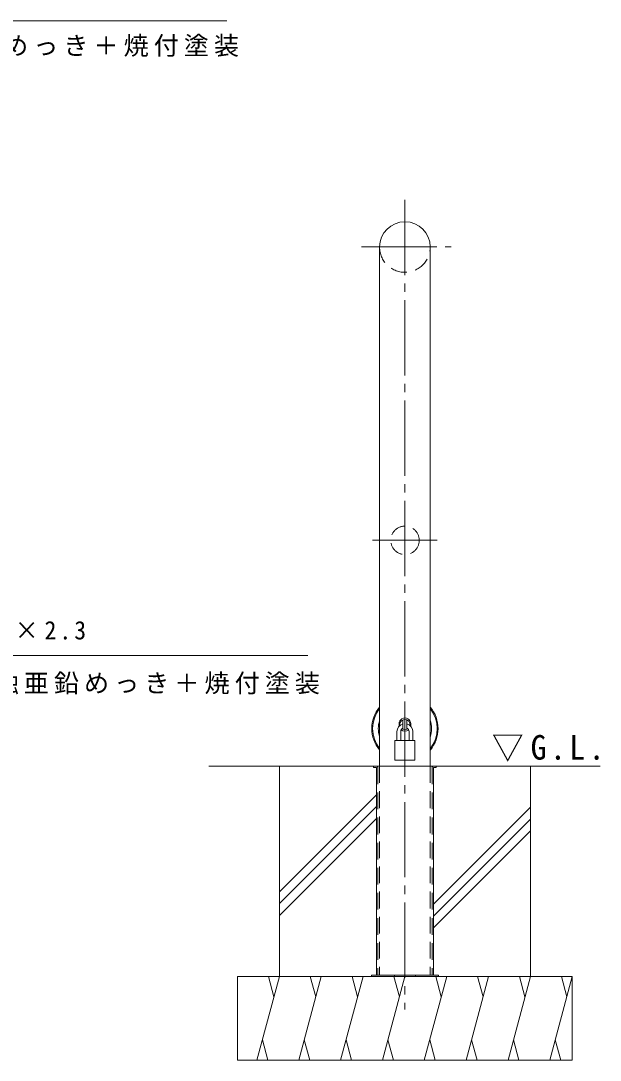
# Model space of a CAD drawing. Units: millimetres, scale not verified. Extents: x -1585 to 1820, y -1363 to 771.
# Drawn here: x -276 to 417, y -515 to 728 of the extents above; entities that cross this region are included whole.
import ezdxf

# ---------------------------------------------------------------- set-up
doc = ezdxf.new("R2010")
doc.units = ezdxf.units.MM
doc.header["$LTSCALE"] = 10
doc.linetypes.add('CHAIN2', pattern=[12, 9, -1, 1, -1])
doc.linetypes.add('DASHED2', pattern=[3, 2, -1])
for name, color, linetype, lineweight in [('C-0_通り芯', 4, 'Continuous', 9), ('C-1_躯体', 7, 'Continuous', 9), ('C-2_仕上', 3, 'Continuous', 9), ('C-3_寸法', 3, 'DASHED2', 9), ('C-5_建具', 7, 'Continuous', 9), ('C-6_間仕切', 2, 'Continuous', 9), ('C-E_見え係り', 6, 'Continuous', 5)]:
    doc.layers.add(name, color=color, linetype=linetype, lineweight=lineweight)
doc.styles.add('ＭＳ ゴシック', font='')
doc.styles.get('ＭＳ ゴシック').set_extended_font_data('MS Gothic')

msp = doc.modelspace()

# ---------------------------------------------------------------- linework, layer by layer
at = {"layer": 'C-0_通り芯', "color": 7, "linetype": 'CHAIN2'}
for p, q in [((183.18, 514.1), (183.18, -454.07)), ((131.29, 457.58), (238.32, 457.58)), ((144.51, 106.93), (221.63, 106.93))]:
    msp.add_line(p, q, dxfattribs=at)
at = {"layer": 'C-0_通り芯'}
for p, q in [((176.18, -112.45), (176.18, -114.37)), ((190.18, -112.45), (190.18, -114.37)), ((145.68, -163.06), (145.68, -164.56)), ((145.68, -163.06), (145.68, -164.56)), ((220.68, -163.06), (145.68, -163.06)), ((145.68, -164.56), (149.18, -164.56)), ((149.18, -164.56), (149.18, -413.06)), ((217.18, -164.56), (217.18, -413.06)), ((220.68, -164.56), (217.18, -164.56)), ((220.68, -163.06), (220.68, -164.56))]:
    msp.add_line(p, q, dxfattribs=at)
at = {"layer": 'C-0_通り芯', "linetype": 'DASHED2'}
for p, q in [((150.68, -164.56), (150.68, -413.06)), ((215.68, -164.56), (215.68, -413.06))]:
    msp.add_line(p, q, dxfattribs=at)
at = {"layer": 'C-0_通り芯'}
for centre, start, end in [((183.18, -112.45), 359.99939, 180.00061), ((183.18, -114.37), 179.99939, 187.6925), ((183.18, -114.37), 229.58139, 310.41597), ((183.18, -114.37), 352.30522, 0.00061)]:
    msp.add_arc(centre, 7, start, end, dxfattribs=at)
at = {"layer": 'C-0_通り芯', "linetype": 'DASHED2'}
for centre, start, end in [((149.18, -164.56), 0, 90), ((217.18, -164.56), 90, 180)]:
    msp.add_arc(centre, 1.5, start, end, dxfattribs=at)
at = {"layer": 'C-0_通り芯'}
for major_axis, start_param, end_param in [((-4.16, 39.58), 0.7667625, 2.1642506), ((-4.06, 38.59), 0.7980163, 2.132987), ((-4.16, 39.58), 3.9038804, 5.3103083), ((-4.06, 38.59), 3.9348512, 5.2793375), ((-3.35, 31.83), 1.154745, 1.7762584), ((-3.35, 31.83), 4.2848321, 4.9293566)]:
    msp.add_ellipse((183.24, -118.08), major_axis=major_axis, ratio=0.9945, start_param=start_param, end_param=end_param, dxfattribs=at)
at = {"layer": 'C-1_躯体', "color": 3}
for p, q in [((152.93, -58.08), (152.93, -163.06)), ((213.43, -73.58), (213.43, -163.06))]:
    msp.add_line(p, q, dxfattribs=at)
at = {"layer": 'C-1_躯体'}
for p, q in [((143.18, -413.06), (143.18, -414.56)), ((223.18, -413.06), (143.18, -413.06)), ((170.68, -413.06), (170.68, -414.56)), ((195.68, -413.06), (195.68, -414.56)), ((223.18, -413.06), (223.18, -414.56))]:
    msp.add_line(p, q, dxfattribs=at)
at = {"layer": 'C-2_仕上'}
for p, q in [((152.93, 457.58), (152.93, -92.44)), ((213.43, 457.58), (213.43, -92.38))]:
    msp.add_line(p, q, dxfattribs=at)
at = {"layer": 'C-2_仕上', "linetype": 'DASHED2'}
msp.add_circle((183.29, 106.93), 17, dxfattribs=at)
at = {"layer": 'C-2_仕上'}
msp.add_arc((183.18, 457.58), 30.25, 0, 180, dxfattribs=at)
at = {"layer": 'C-2_仕上', "linetype": 'DASHED2'}
msp.add_arc((183.18, 457.58), 30.25, 180.00047, 0.00047, dxfattribs=at)
at = {"layer": 'C-3_寸法'}
for p, q in [((152.93, -163.06), (152.93, -413.06)), ((213.43, -163.06), (213.43, -413.06))]:
    msp.add_line(p, q, dxfattribs=at)
at = {"layer": 'C-5_建具'}
for p, q in [((-593.02, 728), (-29.65, 728)), ((-636.5, -30.66), (67.02, -30.66)), ((180.68, -118.06), (180.68, -108.52)), ((185.68, -118.06), (185.68, -108.52))]:
    msp.add_line(p, q, dxfattribs=at)
for centre, radius, start, end in [((183.18, -113.29), 6, 349.8367, 190.1633), ((181.68, -108.52), 1, 107.45982, 180), ((184.68, -108.52), 1, 0, 72.54018), ((183.18, -113.29), 6, 234.7027, 305.2973), ((181.68, -118.06), 1, 180, 252.54018), ((184.68, -118.06), 1, 287.45982, 0)]:
    msp.add_arc(centre, radius, start, end, dxfattribs=at)
at = {"layer": 'C-6_間仕切'}
for p, q in [((173.68, -121.79), (173.68, -132.29)), ((178.18, -121.79), (178.18, -132.29)), ((188.18, -121.79), (188.18, -132.29)), ((192.68, -121.79), (192.68, -132.29)), ((171.18, -132.29), (195.18, -132.29)), ((195.18, -132.29), (195.18, -155.79))]:
    msp.add_line(p, q, dxfattribs=at)
msp.add_lwpolyline([(171.18, -132.29), (171.18, -155.79), (195.18, -155.79)], dxfattribs=at)
for radius, start, end in [(9.5, 105.25735, 180), (5, 119.99915, 180), (9.5, 0, 74.74271), (5, 0, 60.00085)]:
    msp.add_arc((183.18, -121.79), radius, start, end, dxfattribs=at)
at = {"layer": 'C-E_見え係り'}
for p, q in [((-51.04, -163.06), (145.68, -163.06)), ((33.18, -414.56), (33.18, -163.06)), ((220.68, -163.06), (416.58, -163.06)), ((333.18, -414.56), (333.18, -163.06)), ((149.18, -197.25), (33.18, -313.25)), ((149.18, -211.39), (33.18, -327.39)), ((333.18, -212.13), (217.18, -328.13)), ((149.18, -225.53), (33.18, -341.53)), ((333.18, -226.27), (217.18, -342.27)), ((333.18, -240.41), (217.18, -356.41)), ((-16.82, -414.56), (383.18, -414.56)), ((-16.82, -514.56), (-16.82, -414.56)), ((33.18, -414.56), (6.39, -514.56)), ((20.13, -414.56), (26.66, -438.91)), ((83.18, -414.56), (56.39, -514.56)), ((70.13, -414.56), (76.66, -438.91)), ((133.18, -414.56), (106.39, -514.56)), ((120.13, -414.56), (126.66, -438.91)), ((183.18, -414.56), (156.39, -514.56)), ((170.13, -414.56), (176.66, -438.91)), ((233.18, -414.56), (206.39, -514.56)), ((220.13, -414.56), (226.66, -438.91)), ((283.18, -414.56), (256.39, -514.56)), ((270.13, -414.56), (276.66, -438.91)), ((333.18, -414.56), (306.39, -514.56)), ((320.13, -414.56), (326.66, -438.91)), ((383.18, -414.56), (356.39, -514.56)), ((370.13, -414.56), (376.66, -438.91)), ((383.18, -514.56), (383.18, -414.56)), ((19.43, -514.56), (12.91, -490.21)), ((69.43, -514.56), (62.91, -490.21)), ((119.43, -514.56), (112.91, -490.21)), ((169.43, -514.56), (162.91, -490.21)), ((219.43, -514.56), (212.91, -490.21)), ((269.43, -514.56), (262.91, -490.21)), ((319.43, -514.56), (312.91, -490.21)), ((369.43, -514.56), (362.91, -490.21)), ((-16.82, -514.56), (383.18, -514.56))]:
    msp.add_line(p, q, dxfattribs=at)

# ---------------------------------------------------------------- texts
at = {"layer": 'C-5_建具', "char_height": 21.99, "attachment_point": 7, "style": 'ＭＳ ゴシック'}
for s, insert in [('\\T1.2;STK400\u3000溶融亜鉛めっき＋焼付塗装', (-584.65, 684.85)), ('\\T1.25;\\W0.95;横柵：φ34.0×2.3', (-487.98, -17.51)), ('\\T1.2;STK400\u3000溶融亜鉛めっき＋焼付塗装', (-487.98, -77.25))]:
    msp.add_mtext(s, dxfattribs=dict(at, insert=insert))
at = {"layer": 'C-5_建具', "color": 2, "insert": (287.05, -157.83), "char_height": 29.33, "attachment_point": 7, "style": 'ＭＳ ゴシック'}
msp.add_mtext('\\T1.22;\\W0.95;▽G.L.', dxfattribs=at)

doc.saveas('drawing.dxf')
